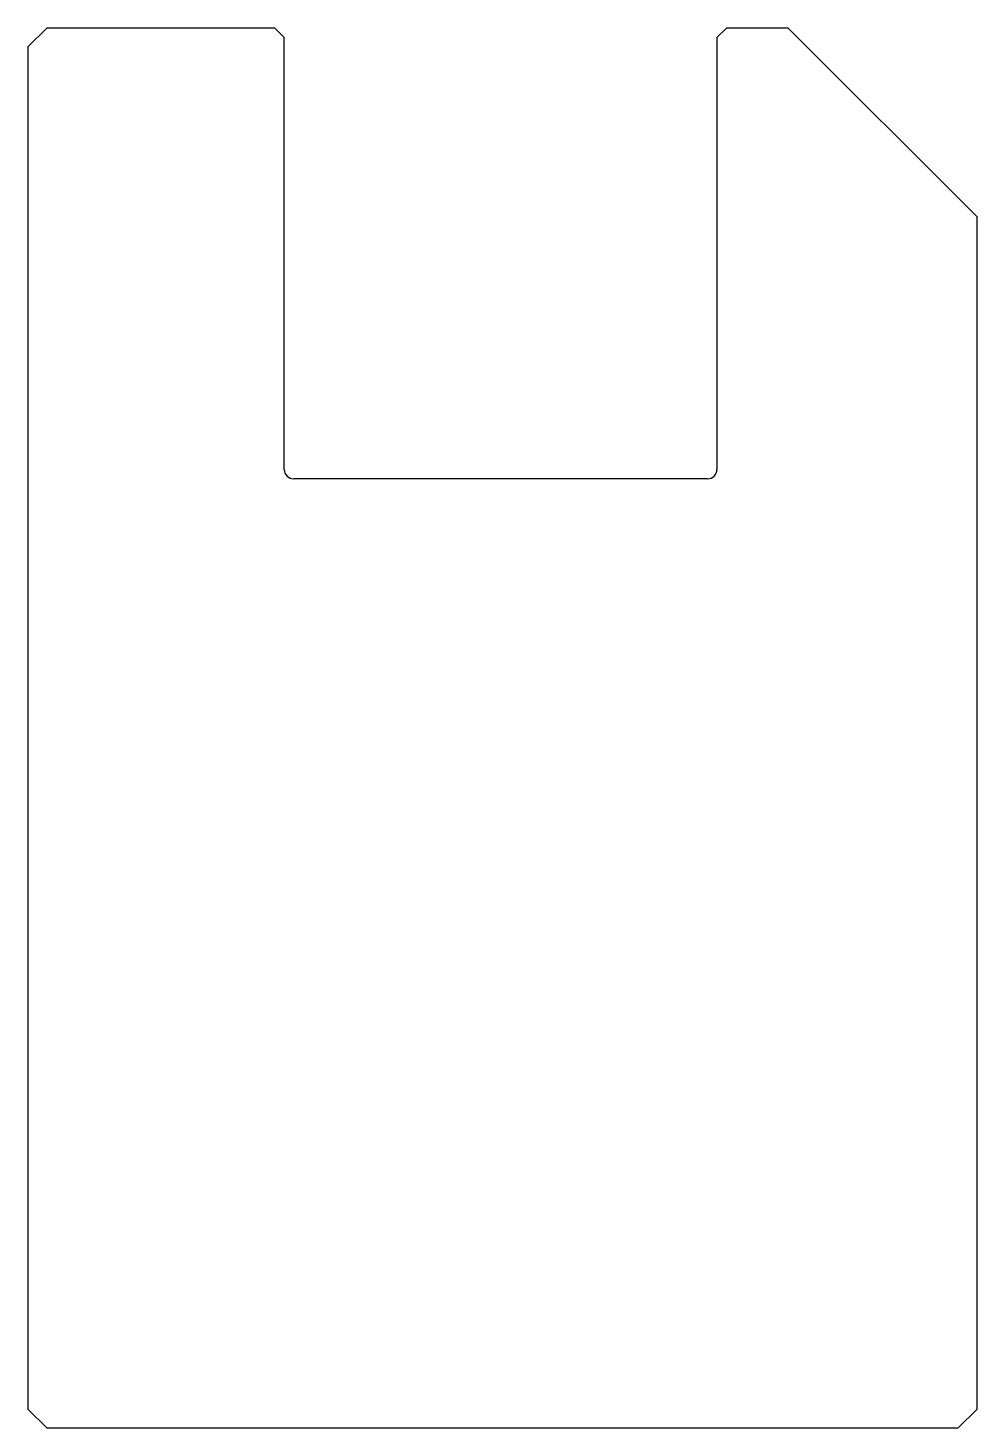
# Model space of a CAD drawing. Header units: millimetres. Extents: x -25.4 to 25.4, y -29.5 to 45.4.
import ezdxf

# ---------------------------------------------------------------- set-up
doc = ezdxf.new("R2010")
doc.units = ezdxf.units.MM
doc.header["$MEASUREMENT"] = 0
doc.layers.add('MODELSKETCH_VISIBLE', color=7, linetype='CONTINUOUS')

msp = doc.modelspace()

# ---------------------------------------------------------------- linework, layer by layer
at = {"layer": 'MODELSKETCH_VISIBLE'}
for p, q in [((-24.384, 45.402), (-25.4, 44.387)), ((-12.192, 45.402), (-24.384, 45.402)), ((-11.684, 44.895), (-12.192, 45.402)), ((11.989, 45.402), (11.481, 44.895)), ((15.291, 45.402), (11.989, 45.402)), ((25.4, 35.293), (15.291, 45.402)), ((-25.4, 44.387), (-25.4, -28.511)), ((-11.684, 21.781), (-11.684, 44.895)), ((11.481, 44.895), (11.481, 21.781)), ((25.4, -28.511), (25.4, 35.293)), ((10.973, 21.273), (-11.176, 21.273)), ((-25.4, -28.511), (-24.384, -29.527)), ((24.384, -29.527), (25.4, -28.511)), ((-24.384, -29.527), (-6.356, -29.527)), ((-6.356, -29.527), (6.356, -29.527)), ((6.356, -29.527), (24.384, -29.527))]:
    msp.add_line(p, q, dxfattribs=at)
for centre, start, end in [((-11.176, 21.781), 180, -90), ((10.973, 21.781), -90, 0)]:
    msp.add_arc(centre, 0.508, start, end, dxfattribs=at)

doc.saveas('drawing.dxf')
